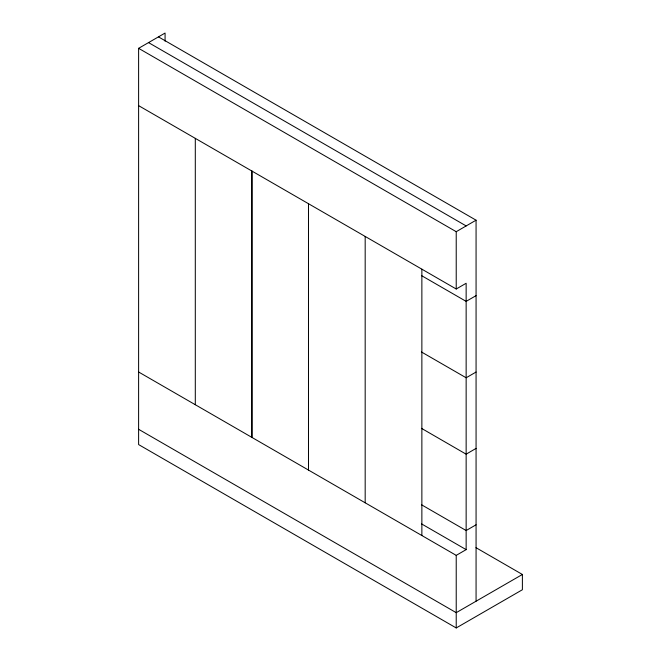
<?xml version="1.0" encoding="UTF-8"?>
<svg xmlns="http://www.w3.org/2000/svg" width="661" height="661" viewBox="0 0 661 661"><rect width="100%" height="100%" fill="white"/><g stroke="black" fill="none" stroke-linecap="round" stroke-linejoin="round"><path stroke-width="0.99" d="M475.994 547.68L522.388 574.467L522.388 589.744L456.222 627.95L138.612 444.58L138.612 48.327L165.076 33.05L165.076 41.197M138.612 371.994L456.222 555.364L466.145 549.638L466.145 283.272L456.222 289.006L456.222 231.697L476.069 220.187L158.458 36.867M476.069 295.641L466.145 301.375L421.47 275.579M476.069 372.044L466.145 377.778L421.47 351.983M476.069 448.398L466.145 454.181L421.47 428.336M476.069 524.801L466.145 530.535L421.47 504.74M522.388 574.467L456.222 612.673L138.612 429.295M148.535 42.601L466.145 225.922M138.612 48.327L456.222 231.697M138.612 105.636L456.222 289.006M421.47 523.842L466.145 549.638M476.069 220.187L476.069 601.204M456.222 555.364L456.222 627.95M421.867 269.176L421.867 535.534M365.178 236.44L365.178 502.806M308.489 203.712L308.489 470.07M251.99 171.092L251.99 437.458M251.8 170.984L251.8 437.342M195.301 138.364L195.301 404.722"/></g></svg>
